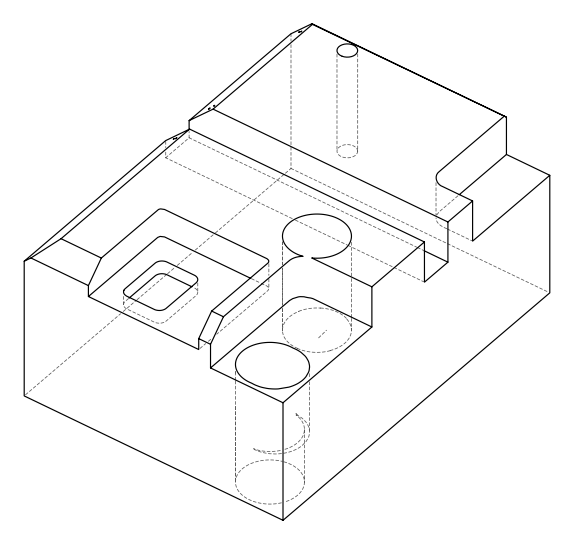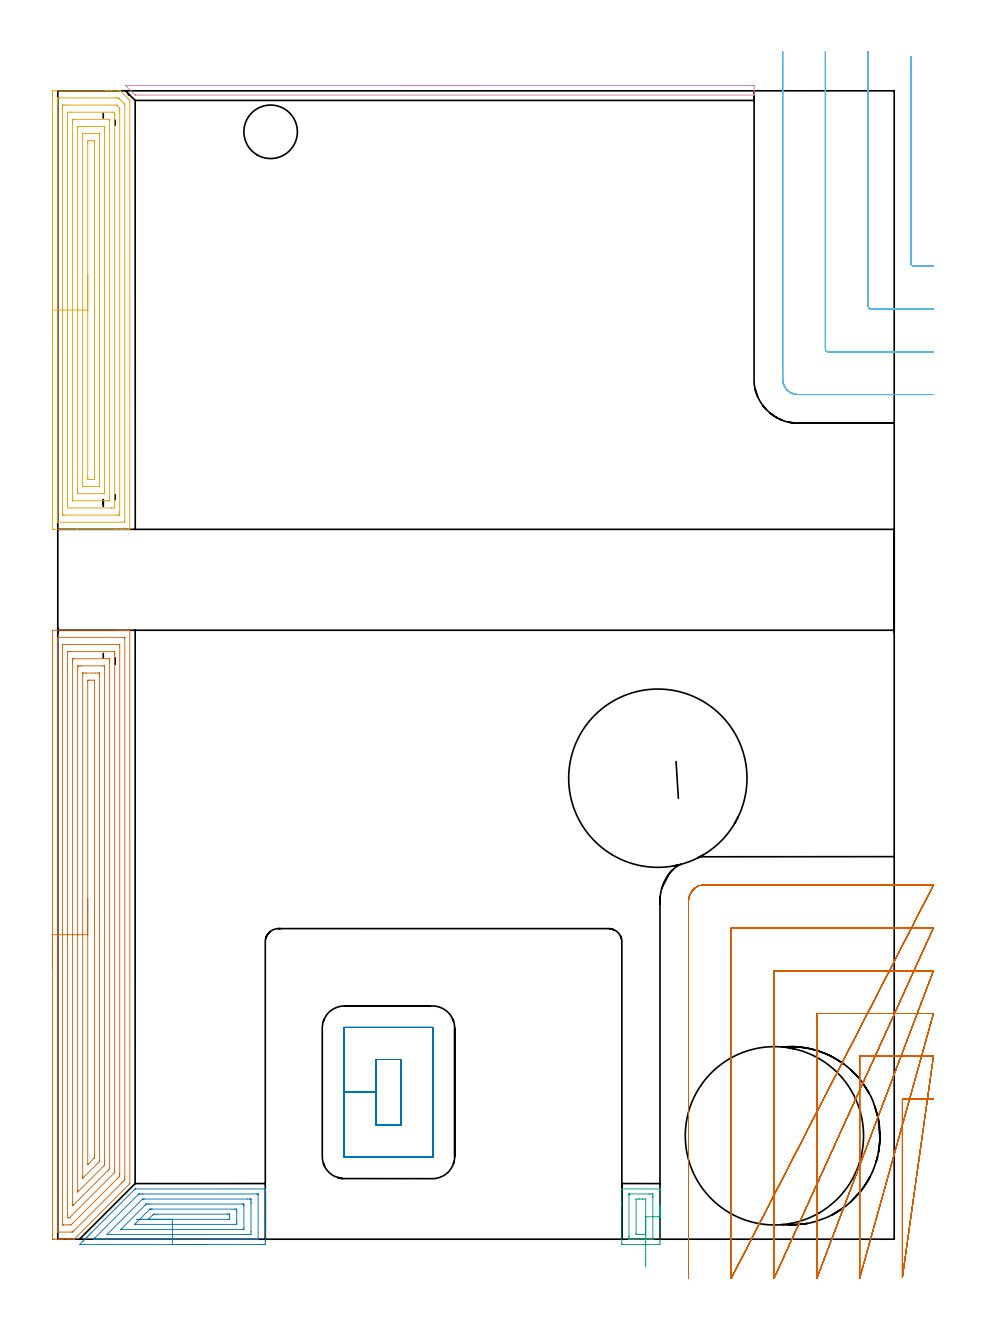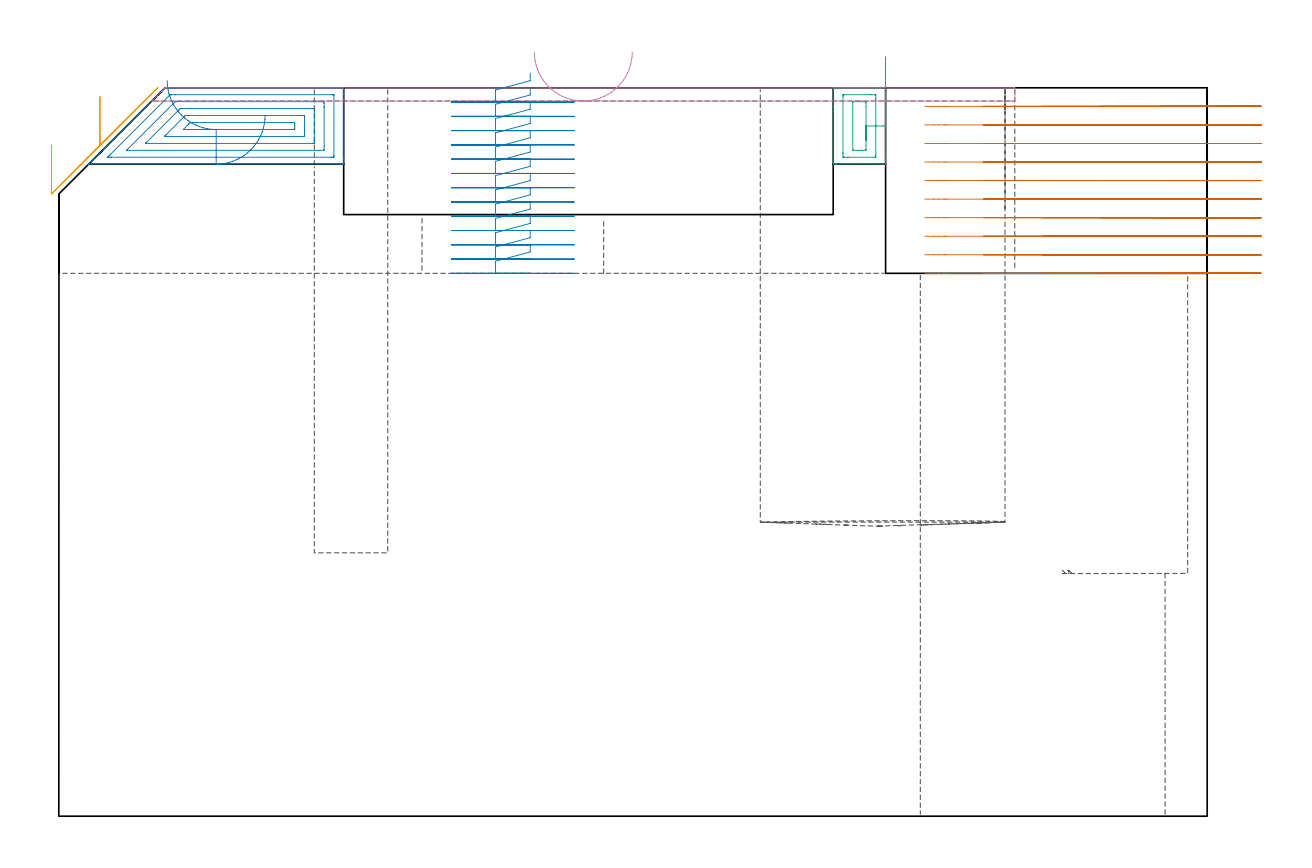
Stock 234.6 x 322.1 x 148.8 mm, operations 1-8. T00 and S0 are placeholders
(PLAN: 17 operations, 11 tool changes, 184.7 min)
(1 AREA_MILL | FG_CHAMFER_SURFACE | UGT0205_001 | 10.93 min | 42104 mm3)
(2 AREA_MILL_1 | FG_CHAMFER_SURFACE_1 | UGT0205_001 | 2.4 min | 5974 mm3)
(3 AREA_MILL_2 | FG_CHAMFER_SURFACE_2 | UGT0205_001 | 0.74 min | 3084 mm3)
(4 AREA_MILL_3 | FG_CHAMFER_SURFACE_3 | UGT0205_001 | 1.56 min | 656 mm3)
(5 AREA_MILL_4 | FG_CHAMFER_SURFACE_4 | UGT0205_001 | 8.21 min | 30843 mm3)
(6 MILL_CORNER_NOTCH_RECTANGULAR | CORNER_NOTCH_RECTANGULAR | NXT0201_012 | Follow Part, ap 4, ae 75% | 9.16 min | 137603 mm3)
(7 MILL_OPEN_POCKET | POCKET_OPEN | NXT0201_012 | Follow Part, ap 4, ae 75% | 24.37 min | 265061 mm3)
(8 MILL_RECTANGULAR_POCKET | POCKET_RECTANGULAR_STRAIGHT | NXT0201_011 | Follow Part, ap 3, ae 75% | 5.99 min | 66814 mm3)
(9 MILL_SLOT | SLOT_PARTIAL_RECTANGULAR | NXT0201_008 | Follow Part, ap 1.5, ae 75% | 106.19 min | 178019 mm3)
(10 MILL_RECTANGULAR_SLOT | SLOT_RECTANGULAR | NXT0201_012 | Follow Part, ap 4, ae 75% | 12.09 min | 247827 mm3)
(11 MILL_BLIND_HOLE_FROM_SOLID_MATERIAL | STEP1POCKET | UGT0201_019 | Spiral | 1.16 min | 120371 mm3)
(12 BORE_BLIND_HOLE | STEP1POCKET | UGT0332_070 | 0.26 min | 9 mm3)
(13 SPOT_DRILL | STEP1POCKET_1 | NXT0321_9005460120000 | 0.03 min | 22 mm3)
(14 INDEXABLE_INSERT_DRILL_THROUGH_HOLE_FROM_SOLID | STEP1HOLE | NXT0302_038 | 0.47 min | 111410 mm3)
(15 DRILL_BLIND_HOLE_INTO_CENTER | STEP1POCKET_1 | NXT0301_065 | 0.39 min | 6481 mm3)
(16 DRILL_TO_ENLARGE_BLIND_HOLE | STEP1POCKET_1 | UGT0301_375 | 0.39 min | 10307 mm3)
(17 INDEXABLE_INSERT_DRILL_BLIND_HOLE_FROM_SOLID | STEP1POCKET_2 | NXT0302_038 | 0.37 min | 174576 mm3)
(TOOL UGT0205_001 | Chamfer Mill 20 x 3 x 45 deg. | D20 FL50 Z2)
(TOOL NXT0201_012 | ENDMILL 16mm [2P460-1600-NA 1630] | D16 FL38 Z6)
(TOOL NXT0201_011 | ENDMILL 12mm [2P460-1200-NA 1630] | D12 FL38 Z6)
(TOOL NXT0201_008 | ENDMILL 6mm [2P460-0600-NA 1630] | D6 FL26 Z6)
(TOOL UGT0201_019 | End mill 40 mm | D40 FL63 Z6)
(TOOL UGT0332_070 | 50 mm Boring Bar Slip Fit | D50)
(TOOL NXT0321_9005460120000 | NC Spot Drill, 142deg, 12mm, Carbide, Uncoated | D12 PA142 FL30 Z2)
(TOOL NXT0302_038 | Index. Insert Drill 50mm [880-D5000L50-04] | D50 PA176 FL200 Z2)
(TOOL NXT0301_065 | Carbide Drill 9.4mm [860.1-0940-075A1-MM 2214] | D9.4 PA140 FL98 Z2)
(TOOL UGT0301_375 | Twist Drill Flat Bottom 15 mm | D15 PA180 FL120 Z2)
(OP 1 AREA_MILL)
G17 G21 G94 G90
T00 M6
G54
G17 G0 G90 X-1.5 Y75.4 S1061 M3
G43 Z158.8 H0
Z137.1
G94 G1 Y75.438 Z136.228 F250.
Y75.552 Z135.364
Y75.741 Z134.512
Y76.003 Z133.68
Y76.337 Z132.874
Y76.74 Z132.1
Y77.208 Z131.364
Y77.74 Z130.672
Y78.329 Z130.029
Y78.972 Z129.44
Y79.664 Z128.908
Y80.4 Z128.44
Y81.174 Z128.037
Y81.98 Z127.703
Y82.812 Z127.441
Y83.664 Z127.252
Y84.528 Z127.138
Y85.4 Z127.1
Y169.896
X-1.499 Y170.193 Z127.101
X-1.493 Y170.782 Z127.104
X-1.492 Y170.793 Z127.106
X-0.905 Y170.8 Z127.692
X16.323 Z144.918
X16.93 Z145.524
X17.5 Z146.097
X17.821 Z146.418
X18.392 Z146.988
X18.713 Z147.308
X19.355 Z147.954
X19.771 Z148.371
X20.146 Z148.737
X20.177 Z148.767
X20.197 Y170.791 Z148.788
X20.2 Y170.64 Z148.8
Y15.78
X20.197 Y15.605 Z148.789
X20.109 Y15.507 Z148.706
X4.743 Y0.141 Z133.34
X4.612 Y0.012 Z133.209
X4.596 Y0.001 Z133.192
X4.446 Y0. Z133.045
X4.303 Z132.903
X3.304 Z131.904
X2.662 Z131.258
X1.449 Z130.047
X0.879 Z129.473
X0.272 Z128.868
X-0.905 Y0.001 Z127.691
X-1.132 Y0.002 Z127.464
X-1.491 Y0.007 Z127.105
X-1.493 Y0.018 Z127.104
X-1.498 Y0.607 Z127.102
X-1.5 Y1.203 Z127.1
Y85.4
X-0.086 Z128.514
Y168.48
X-0.079 Y168.787 Z128.521
X-0.061 Y168.791 Z128.539
X-0.013 Y168.794 Z128.587
X0.487 Y168.799 Z129.087
X18.322 Z146.922
X18.713 Y168.796 Z147.313
X18.768 Y168.793 Z147.368
X18.779 Y168.791 Z147.379
X18.782 Y168.723 Z147.382
X18.784 Y168.626 Z147.384
X18.785 Y168.481 Z147.385
X18.786 Y168.408 Z147.386
Y17.493
X18.78 Y16.673 Z147.38
X18.779 Y16.641 Z147.379
X18.764 Y16.622 Z147.364
X18.713 Y16.567 Z147.313
X18.322 Y16.172 Z146.922
X17.931 Y15.78 Z146.531
X4.446 Y2.297 Z133.046
X4.177 Y2.039 Z132.777
X4.131 Y2.01 Z132.731
X4.07 Y2.006 Z132.67
X3.944 Y2.001 Z132.544
X0.378 Y2. Z128.978
X-0.013 Y2.004 Z128.587
X-0.068 Y2.007 Z128.532
X-0.079 Y2.009 Z128.521
X-0.082 Y2.077 Z128.518
X-0.084 Y2.174 Z128.516
X-0.086 Y2.465 Z128.514
Y85.4
X1.328 Z129.928
X1.329 Y166.172 Z129.929
X1.331 Y166.623 Z129.931
X1.333 Y166.733 Z129.933
X1.335 Y166.779 Z129.935
X1.417 Y166.79 Z130.017
X1.596 Y166.798 Z130.196
X1.77 Y166.799 Z130.37
X2.485 Y166.8 Z131.085
X17.107 Y166.799 Z145.707
X17.224 Y166.796 Z145.824
X17.318 Y166.791 Z145.918
X17.365 Y166.786 Z145.965
X17.366 Y166.769 Z145.966
X17.369 Y166.623 Z145.969
X17.371 Y166.181 Z145.971
Y18.458
X17.37 Y18.017 Z145.97
X17.367 Y17.791 Z145.967
X17.365 Y17.683 Z145.965
X17.26 Y17.566 Z145.86
X17.097 Y17.398 Z145.697
X16.93 Y17.229 Z145.53
X16.652 Y16.951 Z145.252
X4.161 Y4.462 Z132.761
X3.874 Y4.177 Z132.474
X3.71 Y4.021 Z132.31
X3.554 Y4.01 Z132.154
X2.838 Y4.001 Z131.438
X1.593 Z130.193
X1.475 Y4.004 Z130.075
X1.381 Y4.009 Z129.981
X1.335 Y4.014 Z129.935
X1.334 Y4.031 Z129.934
X1.331 Y4.177 Z129.931
X1.329 Y4.619 Z129.929
X1.328 Y85.4 Z129.928
X2.743 Z131.343
Y163.945
X2.749 Y164.751 Z131.349
X2.758 Y164.79 Z131.358
X2.807 Y164.793 Z131.407
X2.913 Y164.797 Z131.513
X3.127 Y164.799 Z131.727
X3.554 Y164.8 Z132.154
X15.59 Y164.799 Z144.19
X15.793 Y164.797 Z144.393
X15.895 Y164.793 Z144.495
X15.941 Y164.79 Z144.541
X15.95 Y164.762 Z144.55
X15.957 Y164.026 Z144.557
Y163.945
Y19.351
X15.953 Y18.945 Z144.553
X15.95 Y18.743 Z144.55
X15.943 Y18.703 Z144.543
X15.919 Y18.676 Z144.519
X15.872 Y18.624 Z144.472
X15.709 Y18.458 Z144.309
X3.554 Y6.303 Z132.154
X3.382 Y6.134 Z131.982
X3.287 Y6.044 Z131.887
X3.254 Y6.015 Z131.854
X3.207 Y6.01 Z131.807
X3.104 Y6.005 Z131.704
X2.899 Y6.004 Z131.499
X2.796 Y6.007 Z131.396
X2.751 Y6.01 Z131.351
X2.75 Y6.062 Z131.35
X2.743 Y6.774 Z131.343
Y6.855
Y85.4
X4.157 Z132.757
Y161.556
X4.158 Y162.16 Z132.758
X4.16 Y162.446 Z132.76
X4.164 Y162.737 Z132.764
X4.172 Y162.791 Z132.772
X4.206 Y162.793 Z132.806
X4.286 Y162.797 Z132.886
X4.446 Y162.799 Z133.046
X4.698 Y162.8 Z133.298
X13.615 Z142.215
X14.254 Y162.797 Z142.854
X14.514 Y162.793 Z143.114
X14.537 Y162.781 Z143.137
X14.539 Y162.768 Z143.139
X14.542 Y162.16 Z143.142
X14.543 Y161.871 Z143.143
X14.542 Y19.955 Z143.142
X14.54 Y19.858 Z143.14
X14.536 Y19.782 Z143.136
X14.532 Y19.742 Z143.132
X14.203 Y19.402 Z142.803
X4.39 Y9.588 Z132.99
X4.332 Y9.532 Z132.932
X4.258 Y9.468 Z132.858
X4.164 Y9.389 Z132.764
X4.16 Y9.532 Z132.76
X4.158 Y9.647 Z132.758
X4.157 Y9.821 Z132.757
Y10.425
Y85.4
X5.571 Z134.171
Y160.14
X5.573 Y160.375 Z134.173
X5.576 Y160.704 Z134.176
X5.578 Y160.777 Z134.178
X5.663 Y160.79 Z134.263
X5.808 Y160.797 Z134.408
X6.229 Y160.799 Z134.829
X6.696 Y160.8 Z135.296
X12.471 Z141.071
X12.94 Y160.798 Z141.54
X13.089 Y160.792 Z141.689
X13.119 Y160.79 Z141.719
X13.122 Y160.737 Z141.722
X13.126 Y160.611 Z141.726
X13.128 Y160.375 Z141.728
X13.129 Y22.028 Z141.729
X13.128 Y21.371 Z141.728
X13.126 Y21.136 Z141.726
X13.122 Y20.808 Z141.722
X13.116 Y20.775 Z141.716
X13.094 Y20.749 Z141.694
X13.051 Y20.702 Z141.651
X12.979 Y20.627 Z141.579
X5.842 Y13.49 Z134.442
X5.74 Y13.391 Z134.34
X5.598 Y13.256 Z134.198
X5.578 Y13.238 Z134.178
X5.576 Y13.276 Z134.176
X5.573 Y13.351 Z134.173
X5.572 Y13.434 Z134.172
X5.571 Y13.761 Z134.171
Y85.4
X6.985 Z135.585
Y157.833
X6.986 Y158.59 Z135.586
X6.988 Y158.722 Z135.588
X6.992 Y158.768 Z135.592
X6.995 Y158.79 Z135.595
X7.016 Y158.792 Z135.616
X7.121 Y158.795 Z135.721
X7.803 Y158.8 Z136.403
X8.012 Z136.612
X10.478 Z139.078
X11.37 Y158.799 Z139.97
X11.579 Y158.797 Z140.179
X11.649 Y158.794 Z140.249
X11.699 Y158.79 Z140.299
X11.708 Y158.724 Z140.308
X11.711 Y158.59 Z140.311
X11.713 Y158.455 Z140.313
X11.715 Y157.697 Z140.315
X11.714 Y22.028 Z140.314
X11.713 Y21.894 Z140.313
X11.711 Y21.848 Z140.311
X11.708 Y21.817 Z140.308
X11.693 Y21.8 Z140.293
X11.579 Y21.68 Z140.179
X11.309 Y21.406 Z139.909
X11.039 Y21.136 Z139.639
X7.121 Y17.219 Z135.721
X7.062 Y17.162 Z135.662
X7.014 Y17.119 Z135.614
X6.993 Y17.101 Z135.593
X6.991 Y17.159 Z135.591
X6.987 Y17.43 Z135.587
X6.986 Y17.566 Z135.586
X6.985 Y17.701 Z135.585
Y85.4
X8.4 Z137.
Y156.417
X8.402 Y156.585 Z137.002
X8.407 Y156.719 Z137.007
X8.412 Y156.79 Z137.012
X8.461 Y156.792 Z137.061
X8.904 Y156.8 Z137.504
X9.796 Z138.396
X10.238 Y156.792 Z138.838
X10.287 Y156.79 Z138.887
X10.294 Y156.758 Z138.894
X10.298 Y156.703 Z138.898
X10.3 Y156.65 Z138.9
Y23.813
X10.299 Y23.31 Z138.899
X10.295 Y22.921 Z138.895
X10.294 Y22.862 Z138.894
X10.254 Y22.813 Z138.854
X10.18 Y22.731 Z138.78
X10.084 Y22.632 Z138.684
X8.524 Y21.071 Z137.124
X8.485 Y21.034 Z137.085
X8.417 Y20.973 Z137.017
X8.405 Y20.964 Z137.005
X8.403 Y20.971 Z137.003
X8.401 Y21.006 Z137.001
X8.4 Y21.054 Z137.
X8.399 Y21.136 Z136.999
X8.4 Y85.4 Z137.
Y86.272 Z137.038
Y87.136 Z137.151
Y87.988 Z137.34
Y88.82 Z137.603
Y89.626 Z137.936
Y90.4 Z138.339
Y91.136 Z138.808
Y91.828 Z139.339
Y92.471 Z139.928
Y93.06 Z140.572
Y93.592 Z141.264
Y94.06 Z142.
Y94.463 Z142.773
Y94.797 Z143.579
Y95.059 Z144.411
Y95.248 Z145.263
Y95.362 Z146.128
Y95.4 Z147.
G0 Z158.8
M5
M2
(OP 2 AREA_MILL_1)
G17 G21 G94 G90
T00 M6
G54
G17 G0 G90 X42.15 Y-1.5 S1061 M3
G43 Z158.8 H0
Z143.2
G94 G1 X42.112 Z142.328 F250.
X41.998 Z141.464
X41.809 Z140.612
X41.547 Z139.78
X41.213 Z138.974
X40.81 Z138.2
X40.342 Z137.464
X39.81 Z136.772
X39.221 Z136.129
X38.578 Z135.54
X37.886 Z135.008
X37.15 Z134.54
X36.376 Z134.137
X35.57 Z133.803
X34.738 Z133.541
X33.886 Z133.352
X33.022 Z133.238
X32.15 Z133.2
X6.262 Y-1.499 Z133.201
X6.122 Y-1.495 Z133.204
X6.108 Y-1.492 Z133.206
X7.044 Y-0.555 Z134.143
X7.155 Y-0.443 Z134.253
X8.048 Y0.449 Z135.147
X8.21 Y0.612 Z135.307
X8.368 Y0.769 Z135.467
X8.494 Y0.895 Z135.593
X8.647 Y1.05 Z135.745
X8.797 Y1.198 Z135.896
X8.94 Y1.341 Z136.039
X9.085 Y1.487 Z136.183
X9.226 Y1.627 Z136.325
X9.387 Y1.788 Z136.486
X9.523 Y1.925 Z136.621
X16.379 Y8.779 Z143.479
X21.374 Y13.775 Z148.474
X21.609 Y14.008 Z148.704
X21.705 Y14.097 Z148.788
X21.884 Y14.1 Z148.8
X58.038
X58.19 Y14.098 Z148.789
X58.197 Y13.971 Z148.663
X58.2 Y13.837 Z148.536
Y13.499 Z148.198
Y12.863 Z147.558
Y11.67 Z146.367
Y11.113 Z145.807
Y2.939 Z137.636
Y-0.263 Z134.434
Y-0.542 Z134.155
X58.195 Y-1.138 Z133.559
X58.19 Y-1.493 Z133.205
X57.957 Y-1.497 Z133.202
X57.591 Y-1.499 Z133.201
X57.222 Y-1.5 Z133.2
X32.15
Y-0.086 Z134.614
X10.7 Y-0.085 Z134.615
X10.279 Y-0.083 Z134.617
X10.094 Y-0.081 Z134.619
X9.985 Y-0.076 Z134.624
X10.034 Y-0.022 Z134.678
X10.099 Y0.046 Z134.746
X10.279 Y0.23 Z134.93
X10.472 Y0.423 Z135.123
X22.528 Y12.477 Z147.177
X22.629 Y12.576 Z147.276
X22.698 Y12.641 Z147.341
X22.738 Y12.676 Z147.376
X22.777 Y12.679 Z147.379
X22.961 Y12.682 Z147.382
X23.67 Y12.685 Z147.385
X23.85 Y12.686 Z147.386
X55.806 Y12.685 Z147.385
X55.988 Y12.684 Z147.384
X56.152 Y12.68 Z147.38
X56.185 Y12.679 Z147.379
X56.191 Y12.659 Z147.359
X56.195 Y12.631 Z147.331
X56.199 Y12.478 Z147.178
X56.2 Y0.226 Z134.926
X56.198 Y0.097 Z134.797
X56.194 Y-0.006 Z134.694
X56.19 Y-0.07 Z134.63
X56.16 Y-0.079 Z134.621
X55.806 Y-0.083 Z134.617
X55.624 Y-0.085 Z134.615
X32.15 Y-0.086 Z134.614
Y1.328 Z136.028
X14.012 Y1.329 Z136.029
X13.864 Y1.33 Z136.03
X13.85 Y1.332 Z136.032
X13.847 Y1.334 Z136.034
X13.846 Y1.34 Z136.04
X13.85 Y1.35 Z136.05
X23.67 Y11.169 Z145.869
X23.767 Y11.256 Z145.956
X23.853 Y11.265 Z145.965
X24.035 Y11.267 Z145.967
X24.401 Y11.271 Z145.971
X53.128
X53.86 Y11.27 Z145.97
X54.021 Y11.268 Z145.968
X54.173 Y11.265 Z145.965
X54.19 Y11.113 Z145.813
X54.196 Y10.941 Z145.641
X54.2 Y10.238 Z144.938
Y10.062 Z144.762
X54.199 Y2.187 Z136.887
X54.19 Y1.487 Z136.187
X54.175 Y1.335 Z136.035
X53.128 Y1.329 Z136.029
X32.15 Y1.328 Z136.028
Y2.743 Z137.443
X17.925
X17.807 Y2.744 Z137.444
X17.749 Y2.746 Z137.446
X17.714 Y2.749 Z137.449
X17.711 Y2.75 Z137.45
X17.716 Y2.76 Z137.46
X17.751 Y2.8 Z137.5
X17.808 Y2.858 Z137.558
X24.562 Y9.613 Z144.313
X24.779 Y9.821 Z144.521
X24.811 Y9.85 Z144.55
X24.854 Y9.852 Z144.552
X24.953 Y9.855 Z144.555
X25.455 Y9.857 Z144.557
X25.843
X51.731
X52.067 Y9.855 Z144.555
X52.123 Y9.854 Z144.554
X52.176 Y9.851 Z144.551
X52.19 Y9.777 Z144.477
X52.199 Y9.398 Z144.098
X52.2 Y9.363 Z144.063
Y3.237 Z137.937
X52.193 Y2.817 Z137.517
X52.19 Y2.766 Z137.466
X52.185 Y2.749 Z137.449
X52.149 Y2.748 Z137.448
X52.015 Y2.745 Z137.445
X51.847 Y2.743 Z137.443
X32.15
Y4.157 Z138.857
X21.838 Y4.158 Z138.858
X21.582 Y4.164 Z138.864
X21.609 Y4.199 Z138.899
X21.698 Y4.295 Z138.995
X21.794 Y4.395 Z139.095
X21.884 Y4.486 Z139.186
X25.673 Y8.274 Z142.974
X25.771 Y8.369 Z143.069
X25.834 Y8.425 Z143.125
X25.849 Y8.436 Z143.136
X25.872 Y8.439 Z143.139
X25.924 Y8.441 Z143.141
X26.348 Y8.443 Z143.143
X26.393
X49.603
X49.99 Y8.439 Z143.139
X50.175 Y8.436 Z143.136
X50.19 Y8.334 Z143.034
X50.198 Y7.859 Z142.559
X50.2 Y5.233 Z139.933
X50.199 Y4.987 Z139.687
X50.193 Y4.365 Z139.065
X50.183 Y4.164 Z138.864
X49.512 Y4.157 Z138.857
X32.15
Y5.571 Z140.271
X27.24
X26.348
X25.751 Y5.572 Z140.272
X25.482 Y5.576 Z140.276
X25.455 Y5.578 Z140.278
X25.44 Y5.582 Z140.282
X25.446 Y5.592 Z140.292
X25.455 Y5.606 Z140.306
X26.468 Y6.62 Z141.32
X26.587 Y6.738 Z141.438
X26.806 Y6.95 Z141.65
X26.868 Y7.009 Z141.709
X26.949 Y7.023 Z141.723
X27.24 Y7.025 Z141.725
X27.836 Y7.028 Z141.728
X47.475 Y7.029 Z141.729
X47.772 Y7.028 Z141.728
X48.069 Y7.025 Z141.725
X48.153 Y7.022 Z141.722
X48.19 Y7.018 Z141.718
X48.193 Y6.989 Z141.689
X48.197 Y6.877 Z141.577
X48.199 Y6.738 Z141.438
X48.2 Y6.318 Z141.018
X48.199 Y5.862 Z140.562
X48.196 Y5.653 Z140.353
X48.193 Y5.601 Z140.301
X48.19 Y5.58 Z140.28
X48.167 Y5.578 Z140.278
X48.066 Y5.574 Z140.274
X47.772 Y5.572 Z140.272
X32.15 Y5.571 Z140.271
X31.278 Z140.309
X30.414 Z140.423
X29.562 Z140.612
X28.73 Z140.874
X27.924 Z141.208
X27.15 Z141.611
X26.414 Z142.08
X25.722 Z142.611
X25.079 Z143.2
X24.49 Z143.843
X23.958 Z144.535
X23.49 Z145.271
X23.087 Z146.045
X22.753 Z146.851
X22.491 Z147.683
X22.302 Z148.535
X22.188 Z149.399
X22.15 Z150.271
G0 Z158.8
M5
M2
(OP 3 AREA_MILL_2)
G17 G21 G94 G90
T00 M6
G54
G17 G0 G90 X168.9 Y6.302 S1061 M3
G43 Z158.8 H0
Z155.14
G94 G1 Y6.892 Z154.497 F250.
Y7.423 Z153.805
Y7.892 Z153.069
Y8.294 Z152.295
Y8.628 Z151.489
Y8.891 Z150.657
Y9.079 Z149.805
Y9.193 Z148.94
Y9.231 Z148.069
Y9.193 Z147.197
Y9.079 Z146.332
Y8.89 Z145.481
Y8.628 Z144.649
Y8.294 Z143.843
Y7.891 Z143.069
Y7.423 Z142.333
Y6.892 Z141.641
Y6.302 Z140.998
Y-0.656 Z134.04
X168.896 Y-1.138 Z133.558
X168.891 Y-1.491 Z133.205
X168.773 Y-1.495 Z133.202
X168.412 Y-1.5 Z133.2
X158.688
X158.209 Y-1.491 Z133.205
X158.2 Y-1.138 Z133.558
Y9.363 Z144.056
Y10.147 Z144.846
Y10.238 Z144.936
X158.201 Y14.027 Z148.726
X158.21 Y14.096 Z148.792
X158.246 Y14.1 Z148.8
X168.854
X168.89 Y14.096 Z148.792
X168.9 Y14.025 Z148.724
Y10.147 Z144.846
Y9.363 Z144.056
Y6.302 Z140.998
X168.412 Y6.301 Z141.001
X166.9 Y6.302 Z141.002
Y0.359 Z135.059
X166.897 Y0.106 Z134.806
X166.891 Y-0.063 Z134.637
X166.888 Y-0.081 Z134.619
X166.885 Y-0.082 Z134.618
X166.864 Y-0.084 Z134.616
X166.82 Y-0.085 Z134.615
X166.644 Y-0.086 Z134.614
X161.34
X161.161
X160.456 Y-0.083 Z134.617
X160.272 Y-0.081 Z134.619
X160.209 Y-0.078 Z134.622
X160.206 Y-0.059 Z134.641
X160.202 Y-0.012 Z134.688
X160.2 Y0.612 Z135.312
Y0.865 Z135.565
Y12.241 Z146.941
X160.203 Y12.494 Z147.194
X160.209 Y12.663 Z147.363
X160.212 Y12.681 Z147.381
X160.215 Y12.682 Z147.382
X160.236 Y12.684 Z147.384
X160.28 Y12.685 Z147.385
X160.456 Y12.686 Z147.386
X165.76
X165.939
X166.644 Y12.683 Z147.383
X166.828 Y12.681 Z147.381
X166.891 Y12.678 Z147.378
X166.894 Y12.659 Z147.359
X166.898 Y12.612 Z147.312
X166.9 Y11.988 Z146.688
Y11.735 Z146.435
Y6.302 Z141.002
X164.9
Y2.362 Z137.062
X164.899 Y1.487 Z136.187
X164.898 Y1.466 Z136.166
X164.876 Y1.335 Z136.035
X164.151 Y1.329 Z136.029
X163.992
X163.268
X163.108
X162.38 Y1.333 Z136.033
X162.224 Y1.335 Z136.035
X162.203 Y1.487 Z136.187
X162.201 Y1.51 Z136.21
Y11.113 Z145.813
X162.202 Y11.134 Z145.834
X162.224 Y11.265 Z145.965
X162.949 Y11.271 Z145.971
X163.108
X163.832
X163.992
X164.72 Y11.267 Z145.967
X164.876 Y11.264 Z145.964
X164.897 Y11.113 Z145.813
X164.899 Y11.09 Z145.79
X164.9 Y10.238 Z144.938
Y6.302 Z141.002
Y5.659 Z140.413
Y4.967 Z139.882
Y4.231 Z139.413
Y3.457 Z139.01
Y2.651 Z138.676
Y1.819 Z138.414
Y0.968 Z138.225
Y0.103 Z138.111
Y-0.769 Z138.073
Y-1.64 Z138.111
Y-2.505 Z138.225
Y-3.357 Z138.414
Y-4.189 Z138.676
Y-4.995 Z139.01
Y-5.769 Z139.413
Y-6.505 Z139.882
Y-7.197 Z140.413
Y-7.84 Z141.002
G0 Z158.8
M5
M2
(OP 4 AREA_MILL_3)
G17 G21 G94 G90
T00 M6
G54
G17 G0 G90 X97.15 Y323.6 S1061 M3
G43 Z158.8 H0
Z156.1
G94 G1 X97.188 Z155.228 F250.
X97.302 Z154.364
X97.491 Z153.512
X97.753 Z152.68
X98.087 Z151.874
X98.49 Z151.1
X98.958 Z150.364
X99.49 Z149.672
X100.079 Z149.029
X100.722 Z148.44
X101.414 Z147.908
X102.15 Z147.44
X102.924 Z147.037
X103.73 Z146.703
X104.562 Z146.441
X105.414 Z146.252
X106.278 Z146.138
X107.15 Z146.1
X194.684
X194.895 Y323.598 Z146.102
X195.297 Y323.591 Z146.105
X195.3 Y323.467 Z146.23
Y322.25 Z147.445
Y321.58 Z148.119
Y321.255 Z148.445
X195.293 Y320.909 Z148.781
X195.291 Y320.903 Z148.788
X195.132 Y320.9 Z148.8
X21.849
X21.704 Y320.904 Z148.789
X21.694 Y320.909 Z148.784
X21.516 Y321.084 Z148.615
X19.317 Y323.283 Z146.416
X19.169 Y323.431 Z146.267
X19.034 Y323.574 Z146.125
X19.014 Y323.597 Z146.102
X19.169 Y323.6 Z146.1
X107.15
X108.022 Z146.138
X108.886 Z146.252
X109.738 Z146.441
X110.57 Z146.703
X111.376 Z147.037
X112.15 Z147.44
X112.886 Z147.908
X113.578 Z148.44
X114.221 Z149.029
X114.81 Z149.672
X115.342 Z150.364
X115.81 Z151.1
X116.213 Z151.874
X116.547 Z152.68
X116.809 Z153.512
X116.998 Z154.364
X117.112 Z155.228
X117.15 Z156.1
G0 Z158.8
M5
M2
(OP 5 AREA_MILL_4)
G17 G21 G94 G90
T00 M6
G54
G17 G0 G90 X-1.5 Y250.6 S1061 M3
G43 Z158.8 H0
Z137.1
G94 G1 Y250.638 Z136.228 F250.
Y250.752 Z135.364
Y250.941 Z134.512
Y251.203 Z133.68
Y251.537 Z132.874
Y251.94 Z132.1
Y252.409 Z131.364
Y252.94 Z130.672
Y253.529 Z130.029
Y254.172 Z129.44
Y254.864 Z128.909
Y255.6 Z128.44
Y256.374 Z128.037
Y257.18 Z127.703
Y258.012 Z127.441
Y258.864 Z127.252
Y259.728 Z127.138
Y260.6 Z127.1
Y321.239
X-1.498 Y321.535 Z127.102
X-1.491 Y322.093 Z127.105
X-1.468 Y322.097 Z127.129
X-0.905 Y322.1 Z127.692
X13.363 Z141.957
X14.013 Z142.611
X14.254 Z142.851
X14.905 Z143.502
X15.146 Z143.742
X16.761 Z145.361
X17.375 Z145.975
X17.419 Y322.099 Z146.019
X17.498 Y322.09 Z146.097
X17.664 Y321.936 Z146.264
X20.059 Y319.541 Z148.658
X20.196 Y319.395 Z148.789
X20.2 Y318.867 Z148.8
Y199.22
X20.197 Y199.11 Z148.789
X20.162 Y199.107 Z148.754
X19.878 Y199.1 Z148.477
X19.285 Z147.884
X18.303 Z146.902
X17.821 Z146.418
X17.58 Z146.177
X16.93 Z145.527
X16.689 Z145.286
X16.038 Z144.632
X5.386 Z133.982
X-1.231 Y199.101 Z127.365
X-1.491 Y199.11 Z127.105
X-1.499 Y199.368 Z127.099
X-1.5 Y260.6 Z127.1
X-0.086 Z128.514
X-0.085 Y319.828 Z128.515
X-0.084 Y319.901 Z128.516
X-0.079 Y320.045 Z128.521
X-0.072 Y320.091 Z128.528
X-0.056 Y320.094 Z128.544
X-0.013 Y320.096 Z128.587
X0.534 Y320.1 Z129.134
X16.038 Z144.638
X16.586 Y320.099 Z145.186
X16.93 Y320.093 Z145.53
X17.042 Y320.09 Z145.642
X17.159 Y319.98 Z145.759
X17.392 Y319.756 Z145.992
X17.821 Y319.329 Z146.421
X18.284 Y318.866 Z146.884
X18.713 Y318.433 Z147.313
X18.767 Y318.374 Z147.367
X18.778 Y318.361 Z147.378
X18.781 Y318.29 Z147.381
X18.784 Y318.194 Z147.384
X18.785 Y318.049 Z147.385
X18.786 Y317.977 Z147.386
X18.785 Y201.372 Z147.385
X18.784 Y201.299 Z147.384
X18.779 Y201.155 Z147.379
X18.772 Y201.109 Z147.372
X18.756 Y201.106 Z147.356
X18.713 Y201.104 Z147.313
X18.166 Y201.1 Z146.766
X-0.013 Y201.101 Z128.587
X-0.062 Y201.102 Z128.538
X-0.076 Y201.105 Z128.524
X-0.078 Y201.108 Z128.522
X-0.081 Y201.131 Z128.519
X-0.084 Y201.227 Z128.516
X-0.086 Y201.517 Z128.514
Y260.6
X1.328 Z129.928
X1.329 Y317.087 Z129.929
X1.33 Y317.527 Z129.93
X1.334 Y317.977 Z129.934
X1.335 Y318.077 Z129.935
X1.524 Y318.091 Z130.124
X1.648 Y318.098 Z130.248
X1.77 Y318.099 Z130.37
X2.539 Y318.1 Z131.139
X16.038 Z144.638
X16.572 Y318.09 Z145.172
X16.635 Y318.053 Z145.235
X16.72 Y317.977 Z145.32
X16.93 Y317.768 Z145.53
X17.269 Y317.423 Z145.869
X17.351 Y317.338 Z145.951
X17.364 Y317.233 Z145.964
X17.367 Y317.087 Z145.967
X17.37 Y316.648 Z145.97
X17.371 Y316.198 Z145.971
Y315.757
Y204.113
X17.37 Y203.673 Z145.97
X17.366 Y203.223 Z145.966
X17.365 Y203.123 Z145.965
X17.176 Y203.109 Z145.776
X17.051 Y203.102 Z145.651
X16.93 Y203.101 Z145.53
X16.161 Y203.1 Z144.761
X1.77 Z130.37
X1.647 Y203.102 Z130.247
X1.4 Y203.107 Z130.
X1.335 Y203.11 Z129.935
X1.333 Y203.123 Z129.933
X1.331 Y203.16 Z129.931
X1.329 Y203.223 Z129.929
X1.328 Y260.6 Z129.928
X2.743 Z131.343
Y316.016
X2.746 Y316.066 Z131.346
X2.749 Y316.085 Z131.349
X2.767 Y316.093 Z131.367
X3.554 Y316.1 Z132.154
X3.652 Z132.252
X15.244 Z143.844
X15.937 Y316.09 Z144.537
X15.956 Y315.39 Z144.556
X15.957 Y315.308 Z144.557
Y314.499
Y205.184
X15.954 Y205.134 Z144.554
X15.951 Y205.115 Z144.551
X15.933 Y205.107 Z144.533
X15.146 Y205.1 Z143.746
X15.048 Z143.648
X3.455 Z132.055
X2.763 Y205.11 Z131.363
X2.744 Y205.81 Z131.344
X2.743 Y207.671 Z131.343
Y260.6
X4.157 Z132.757
Y312.927
X4.159 Y313.529 Z132.759
X4.161 Y313.813 Z132.761
X4.166 Y314.09 Z132.766
X4.446 Y314.095 Z133.046
X4.766 Y314.099 Z133.366
X14.445 Z143.045
X14.515 Y314.097 Z143.115
X14.533 Y314.094 Z143.133
X14.536 Y314.09 Z143.136
X14.539 Y314.078 Z143.139
X14.541 Y314.009 Z143.141
X14.543 Y313.817 Z143.143
Y313.529
Y208.273
X14.541 Y207.671 Z143.141
X14.539 Y207.387 Z143.139
X14.534 Y207.11 Z143.134
X14.254 Y207.105 Z142.854
X13.934 Y207.101 Z142.534
X4.255 Z132.855
X4.185 Y207.103 Z132.785
X4.167 Y207.106 Z132.767
X4.164 Y207.11 Z132.764
X4.161 Y207.122 Z132.761
X4.159 Y207.191 Z132.759
X4.157 Y207.959 Z132.757
Y260.6
X5.571 Z134.171
Y310.86
X5.572 Y311.515 Z134.172
X5.574 Y311.75 Z134.174
X5.578 Y312.068 Z134.178
X5.887 Y312.091 Z134.487
X6.229 Y312.096 Z134.829
X6.77 Y312.1 Z135.37
X13.012 Y312.099 Z141.612
X13.099 Y312.096 Z141.699
X13.114 Y312.092 Z141.714
X13.122 Y312.087 Z141.722
X13.124 Y312.071 Z141.724
X13.127 Y311.985 Z141.727
X13.128 Y311.75 Z141.728
X13.129 Y311.094 Z141.729
Y210.34
X13.128 Y209.685 Z141.728
X13.126 Y209.45 Z141.726
X13.122 Y209.132 Z141.722
X12.813 Y209.109 Z141.413
X12.471 Y209.104 Z141.071
X11.93 Y209.1 Z140.53
X5.688 Y209.101 Z134.288
X5.601 Y209.104 Z134.201
X5.586 Y209.108 Z134.186
X5.578 Y209.113 Z134.178
X5.576 Y209.129 Z134.176
X5.573 Y209.215 Z134.173
X5.572 Y209.45 Z134.172
X5.571 Y210.106 Z134.171
Y260.6
X6.985 Z135.585
X6.986 Y309.215 Z135.586
X6.992 Y309.971 Z135.592
X6.998 Y310.093 Z135.598
X8.012 Y310.1 Z136.612
X10.688 Z139.288
X11.451 Y310.099 Z140.051
X11.579 Y310.095 Z140.179
X11.702 Y310.09 Z140.302
X11.708 Y309.971 Z140.308
X11.711 Y309.839 Z140.311
X11.714 Y309.081 Z140.314
X11.715 Y308.946 Z140.315
X11.714 Y211.985 Z140.314
X11.708 Y211.229 Z140.308
X11.702 Y211.107 Z140.302
X10.688 Y211.1 Z139.288
X8.012 Z136.612
X7.249 Y211.101 Z135.849
X7.121 Y211.105 Z135.721
X6.998 Y211.11 Z135.598
X6.992 Y211.229 Z135.592
X6.989 Y211.361 Z135.589
X6.986 Y212.119 Z135.586
X6.985 Y212.254 Z135.585
Y260.6
X8.4 Z137.
Y307.302
X8.402 Y307.802 Z137.002
X8.406 Y307.973 Z137.006
X8.411 Y308.09 Z137.011
X8.996 Y308.1 Z137.596
X9.796 Z138.396
X9.888 Z138.488
X10.196 Y308.093 Z138.796
X10.272 Y308.09 Z138.872
X10.294 Y308.081 Z138.894
X10.296 Y308.059 Z138.896
X10.298 Y307.997 Z138.898
X10.3 Y307.689 Z138.9
Y213.898
X10.297 Y213.398 Z138.897
X10.294 Y213.227 Z138.894
X10.289 Y213.11 Z138.889
X9.704 Y213.1 Z138.304
X8.904 Z137.504
X8.812 Z137.412
X8.504 Y213.107 Z137.104
X8.428 Y213.11 Z137.028
X8.406 Y213.119 Z137.006
X8.404 Y213.141 Z137.004
X8.402 Y213.203 Z137.002
X8.4 Y213.511 Z137.
Y260.6
Y261.472 Z137.038
Y262.337 Z137.151
Y263.188 Z137.34
Y264.02 Z137.603
Y264.826 Z137.936
Y265.6 Z138.339
Y266.336 Z138.808
Y267.028 Z139.339
Y267.671 Z139.928
Y268.26 Z140.572
Y268.792 Z141.264
Y269.26 Z142.
Y269.663 Z142.773
Y269.997 Z143.579
Y270.259 Z144.411
Y270.448 Z145.263
Y270.562 Z146.128
Y270.6 Z147.
G0 Z158.8
M5
M2
(OP 6 MILL_CORNER_NOTCH_RECTANGULAR)
G17 G21 G94 G90
T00 M6
G54
G17 G0 G90 X239.3 Y331.574 S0 M3
G43 Z158.8 H1
Z145.01
G94 G1 Y328.574 F250.
Y273.696 F500.
G3 X240.096 Y272.9 R0.8
G1 X242.6
X245.6 F250.
G0 Z158.8
X227.3 Y333.1
Z145.01
G1 Y330.1
Y261.696 F500.
G3 X228.096 Y260.9 R0.8
G1 X242.6
X245.6 F250.
G0 Z158.8
X215.3 Y333.1
Z145.01
G1 Y330.1
Y249.696 F500.
G3 X216.096 Y248.9 R0.8
G1 X242.6
X245.6 F250.
G0 Z158.8
X203.3 Y333.1
Z145.01
G1 Y330.1
Y241.2 F500.
G3 X207.6 Y236.9 R4.3
G1 X242.6
X245.6 F250.
G0 Z158.8
X239.3 Y331.574
Z141.22
G1 Y328.574
Y273.696 F500.
G3 X240.096 Y272.9 R0.8
G1 X242.6
X245.6 F250.
G0 Z158.8
X227.3 Y333.1
Z141.22
G1 Y330.1
Y261.696 F500.
G3 X228.096 Y260.9 R0.8
G1 X242.6
X245.6 F250.
G0 Z158.8
X215.3 Y333.1
Z141.22
G1 Y330.1
Y249.696 F500.
G3 X216.096 Y248.9 R0.8
G1 X242.6
X245.6 F250.
G0 Z158.8
X203.3 Y333.1
Z141.22
G1 Y330.1
Y241.2 F500.
G3 X207.6 Y236.9 R4.3
G1 X242.6
X245.6 F250.
G0 Z158.8
X239.3 Y331.574
Z137.43
G1 Y328.574
Y273.696 F500.
G3 X240.096 Y272.9 R0.8
G1 X242.6
X245.6 F250.
G0 Z158.8
X227.3 Y333.1
Z137.43
G1 Y330.1
Y261.696 F500.
G3 X228.096 Y260.9 R0.8
G1 X242.6
X245.6 F250.
G0 Z158.8
X215.3 Y333.1
Z137.43
G1 Y330.1
Y249.696 F500.
G3 X216.096 Y248.9 R0.8
G1 X242.6
X245.6 F250.
G0 Z158.8
X203.3 Y333.1
Z137.43
G1 Y330.1
Y241.2 F500.
G3 X207.6 Y236.9 R4.3
G1 X242.6
X245.6 F250.
G0 Z158.8
X239.3 Y331.574
Z133.64
G1 Y328.574
Y273.696 F500.
G3 X240.096 Y272.9 R0.8
G1 X242.6
X245.6 F250.
G0 Z158.8
X227.3 Y333.1
Z133.64
G1 Y330.1
Y261.696 F500.
G3 X228.096 Y260.9 R0.8
G1 X242.6
X245.6 F250.
G0 Z158.8
X215.3 Y333.1
Z133.64
G1 Y330.1
Y249.696 F500.
G3 X216.096 Y248.9 R0.8
G1 X242.6
X245.6 F250.
G0 Z158.8
X203.3 Y333.1
Z133.64
G1 Y330.1
Y241.2 F500.
G3 X207.6 Y236.9 R4.3
G1 X242.6
X245.6 F250.
G0 Z158.8
X239.3 Y331.574
Z129.85
G1 Y328.574
Y273.696 F500.
G3 X240.096 Y272.9 R0.8
G1 X242.6
X245.6 F250.
G0 Z158.8
X227.3 Y333.1
Z129.85
G1 Y330.1
Y261.696 F500.
G3 X228.096 Y260.9 R0.8
G1 X242.6
X245.6 F250.
G0 Z158.8
X215.3 Y333.1
Z129.85
G1 Y330.1
Y249.696 F500.
G3 X216.096 Y248.9 R0.8
G1 X242.6
X245.6 F250.
G0 Z158.8
X203.3 Y333.1
Z129.85
G1 Y330.1
Y241.2 F500.
G3 X207.6 Y236.9 R4.3
G1 X242.6
X245.6 F250.
G0 Z158.8
X239.3 Y331.574
Z126.06
G1 Y328.574
Y273.696 F500.
G3 X240.096 Y272.9 R0.8
G1 X242.6
X245.6 F250.
G0 Z158.8
X227.3 Y333.1
Z126.06
G1 Y330.1
Y261.696 F500.
G3 X228.096 Y260.9 R0.8
G1 X242.6
X245.6 F250.
G0 Z158.8
X215.3 Y333.1
Z126.06
G1 Y330.1
Y249.696 F500.
G3 X216.096 Y248.9 R0.8
G1 X242.6
X245.6 F250.
G0 Z158.8
X203.3 Y333.1
Z126.06
G1 Y330.1
Y241.2 F500.
G3 X207.6 Y236.9 R4.3
G1 X242.6
X245.6 F250.
G0 Z158.8
X239.3 Y331.574
Z122.27
G1 Y328.574
Y273.696 F500.
G3 X240.096 Y272.9 R0.8
G1 X242.6
X245.6 F250.
G0 Z158.8
X227.3 Y333.1
Z122.27
G1 Y330.1
Y261.696 F500.
G3 X228.096 Y260.9 R0.8
G1 X242.6
X245.6 F250.
G0 Z158.8
X215.3 Y333.1
Z122.27
G1 Y330.1
Y249.696 F500.
G3 X216.096 Y248.9 R0.8
G1 X242.6
X245.6 F250.
G0 Z158.8
X203.3 Y333.1
Z122.27
G1 Y330.1
Y241.2 F500.
G3 X207.6 Y236.9 R4.3
G1 X242.6
X245.6 F250.
G0 Z158.8
X239.3 Y331.574
Z118.48
G1 Y328.574
Y273.696 F500.
G3 X240.096 Y272.9 R0.8
G1 X242.6
X245.6 F250.
G0 Z158.8
X227.3 Y333.1
Z118.48
G1 Y330.1
Y261.696 F500.
G3 X228.096 Y260.9 R0.8
G1 X242.6
X245.6 F250.
G0 Z158.8
X215.3 Y333.1
Z118.48
G1 Y330.1
Y249.696 F500.
G3 X216.096 Y248.9 R0.8
G1 X242.6
X245.6 F250.
G0 Z158.8
X203.3 Y333.1
Z118.48
G1 Y330.1
Y241.2 F500.
G3 X207.6 Y236.9 R4.3
G1 X242.6
X245.6 F250.
G0 Z158.8
X239.3 Y331.574
Z114.69
G1 Y328.574
Y273.696 F500.
G3 X240.096 Y272.9 R0.8
G1 X242.6
X245.6 F250.
G0 Z158.8
X227.3 Y333.1
Z114.69
G1 Y330.1
Y261.696 F500.
G3 X228.096 Y260.9 R0.8
G1 X242.6
X245.6 F250.
G0 Z158.8
X215.3 Y333.1
Z114.69
G1 Y330.1
Y249.696 F500.
G3 X216.096 Y248.9 R0.8
G1 X242.6
X245.6 F250.
G0 Z158.8
X203.3 Y333.1
Z114.69
G1 Y330.1
Y241.2 F500.
G3 X207.6 Y236.9 R4.3
G1 X242.6
X245.6 F250.
G0 Z158.8
X239.3 Y331.574
Z110.9
G1 Y328.574
Y273.696 F500.
G3 X240.096 Y272.9 R0.8
G1 X242.6
X245.6 F250.
G0 Z158.8
X227.3 Y333.1
Z110.9
G1 Y330.1
Y261.696 F500.
G3 X228.096 Y260.9 R0.8
G1 X242.6
X245.6 F250.
G0 Z158.8
X215.3 Y333.1
Z110.9
G1 Y330.1
Y249.696 F500.
G3 X216.096 Y248.9 R0.8
G1 X242.6
X245.6 F250.
G0 Z158.8
X203.3 Y333.1
Z110.9
G1 Y330.1
Y241.2 F500.
G3 X207.6 Y236.9 R4.3
G1 X242.6
X245.6 F250.
G0 Z158.8
M5
M2
(OP 7 MILL_OPEN_POCKET)
G17 G21 G94 G90
T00 M6
G54
G17 G0 G90 X245.6 Y39.3 S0 M3
G43 Z158.8 H1
Z145.01
G94 G1 X242.6 F250.
X236.9 F500.
Y-7.662
Y-10.662 F250.
X245.6 Y51.3 F500.
X242.6 F250.
X224.9 F500.
Y-7.746
X224.899 Y-8.
X224.883 Y-11. F250.
X245.6 Y63.3 F500.
X242.6 F250.
X212.9 F500.
Y-7.746
X212.899 Y-8.
X212.878 Y-11. F250.
X245.6 Y75.3 F500.
X242.6 F250.
X200.9 F500.
Y-7.746
G2 X200.899 Y-8. R24.
G1 X200.867 Y-11. F250.
X245.6 Y87.3 F500.
X242.6 F250.
X188.9 F500.
Y-7.746
G2 X188.897 Y-8. R12.
G1 X188.834 Y-10.999 F250.
X245.6 Y99.3 F500.
X242.6 F250.
X181.3 F500.
G3 X180.859 Y99.278 R4.4
G1 X179.69 Y99.16
X178.735 Y98.475
G3 X176.9 Y94.9 R4.4
G1 Y-7.746
Y-10.746 F250.
G0 Z158.8
X245.6 Y39.3
Z141.22
G1 X242.6
X236.9 F500.
Y-7.662
Y-10.662 F250.
X245.6 Y51.3 F500.
X242.6 F250.
X224.9 F500.
Y-7.876
Y-8.
X224.892 Y-11. F250.
X245.6 Y63.3 F500.
X242.6 F250.
X212.9 F500.
Y-7.876
Y-8.
X212.889 Y-11. F250.
X245.6 Y75.3 F500.
X242.6 F250.
X200.9 F500.
Y-7.876
Y-8.
X200.884 Y-11. F250.
X245.6 Y87.3 F500.
X242.6 F250.
X188.9 F500.
Y-7.876
X188.899 Y-8.
X188.868 Y-11. F250.
X245.6 Y99.3 F500.
X242.6 F250.
X181.3 F500.
G3 X180.859 Y99.278 R4.4
G1 X179.69 Y99.16
X178.735 Y98.475
G3 X176.9 Y94.9 R4.4
G1 Y-7.876
Y-10.876 F250.
G0 Z158.8
X245.6 Y39.3
Z137.43
G1 X242.6
X236.9 F500.
Y-7.662
Y-10.662 F250.
X245.6 Y51.3 F500.
X242.6 F250.
X224.9 F500.
Y-8.
Y-11. F250.
X245.6 Y63.3 F500.
X242.6 F250.
X212.9 F500.
Y-8.
Y-11. F250.
X245.6 Y75.3 F500.
X242.6 F250.
X200.9 F500.
Y-8.
Y-11. F250.
X245.6 Y87.3 F500.
X242.6 F250.
X188.9 F500.
Y-8.
Y-11. F250.
X245.6 Y99.3 F500.
X242.6 F250.
X181.3 F500.
G3 X180.859 Y99.278 R4.4
G1 X179.69 Y99.16
X178.735 Y98.475
G3 X176.9 Y94.9 R4.4
G1 Y-8.
Y-11. F250.
G0 Z158.8
X245.6 Y39.3
Z133.64
G1 X242.6
X236.9 F500.
Y-7.662
Y-10.662 F250.
X245.6 Y51.3 F500.
X242.6 F250.
X224.9 F500.
Y-8.
Y-11. F250.
X245.6 Y63.3 F500.
X242.6 F250.
X212.9 F500.
Y-8.
Y-11. F250.
X245.6 Y75.3 F500.
X242.6 F250.
X200.9 F500.
Y-8.
Y-11. F250.
X245.6 Y87.3 F500.
X242.6 F250.
X188.9 F500.
Y-8.
Y-11. F250.
X245.6 Y99.3 F500.
X242.6 F250.
X181.3 F500.
G3 X180.859 Y99.278 R4.4
G1 X179.69 Y99.16
X178.735 Y98.475
G3 X176.9 Y94.9 R4.4
G1 Y-8.
Y-11. F250.
G0 Z158.8
X245.6 Y39.3
Z129.85
G1 X242.6
X236.9 F500.
Y-7.662
Y-10.662 F250.
X245.6 Y51.3 F500.
X242.6 F250.
X224.9 F500.
Y-8.
Y-11. F250.
X245.6 Y63.3 F500.
X242.6 F250.
X212.9 F500.
Y-8.
Y-11. F250.
X245.6 Y75.3 F500.
X242.6 F250.
X200.9 F500.
Y-8.
Y-11. F250.
X245.6 Y87.3 F500.
X242.6 F250.
X188.9 F500.
Y-8.
Y-11. F250.
X245.6 Y99.3 F500.
X242.6 F250.
X181.3 F500.
G3 X180.859 Y99.278 R4.4
G1 X179.69 Y99.16
X178.735 Y98.475
G3 X176.9 Y94.9 R4.4
G1 Y-8.
Y-11. F250.
G0 Z158.8
X245.6 Y39.3
Z126.06
G1 X242.6
X236.9 F500.
Y-7.662
Y-10.662 F250.
X245.6 Y51.3 F500.
X242.6 F250.
X224.9 F500.
Y-8.
Y-11. F250.
X245.6 Y63.3 F500.
X242.6 F250.
X212.9 F500.
Y-8.
Y-11. F250.
X245.6 Y75.3 F500.
X242.6 F250.
X200.9 F500.
Y-8.
Y-11. F250.
X245.6 Y87.3 F500.
X242.6 F250.
X188.9 F500.
Y-8.
Y-11. F250.
X245.6 Y99.3 F500.
X242.6 F250.
X181.3 F500.
G3 X180.859 Y99.278 R4.4
G1 X179.69 Y99.16
X178.735 Y98.475
G3 X176.9 Y94.9 R4.4
G1 Y-8.
Y-11. F250.
G0 Z158.8
X245.6 Y39.3
Z122.27
G1 X242.6
X236.9 F500.
Y-7.662
Y-10.662 F250.
X245.6 Y51.3 F500.
X242.6 F250.
X224.9 F500.
Y-8.
Y-11. F250.
X245.6 Y63.3 F500.
X242.6 F250.
X212.9 F500.
Y-8.
Y-11. F250.
X245.6 Y75.3 F500.
X242.6 F250.
X200.9 F500.
Y-8.
Y-11. F250.
X245.6 Y87.3 F500.
X242.6 F250.
X188.9 F500.
Y-8.
Y-11. F250.
X245.6 Y99.3 F500.
X242.6 F250.
X181.3 F500.
G3 X180.859 Y99.278 R4.4
G1 X179.69 Y99.16
X178.735 Y98.475
G3 X176.9 Y94.9 R4.4
G1 Y-8.
Y-11. F250.
G0 Z158.8
X245.6 Y39.3
Z118.48
G1 X242.6
X236.9 F500.
Y-7.662
Y-10.662 F250.
X245.6 Y51.3 F500.
X242.6 F250.
X224.9 F500.
Y-8.
Y-11. F250.
X245.6 Y63.3 F500.
X242.6 F250.
X212.9 F500.
Y-8.
Y-11. F250.
X245.6 Y75.3 F500.
X242.6 F250.
X200.9 F500.
Y-8.
Y-11. F250.
X245.6 Y87.3 F500.
X242.6 F250.
X188.9 F500.
Y-8.
Y-11. F250.
X245.6 Y99.3 F500.
X242.6 F250.
X181.3 F500.
G3 X180.859 Y99.278 R4.4
G1 X179.69 Y99.16
X178.735 Y98.475
G3 X176.9 Y94.9 R4.4
G1 Y-8.
Y-11. F250.
G0 Z158.8
X245.6 Y39.3
Z114.69
G1 X242.6
X236.9 F500.
Y-7.662
Y-10.662 F250.
X245.6 Y51.3 F500.
X242.6 F250.
X224.9 F500.
Y-8.
Y-11. F250.
X245.6 Y63.3 F500.
X242.6 F250.
X212.9 F500.
Y-8.
Y-11. F250.
X245.6 Y75.3 F500.
X242.6 F250.
X200.9 F500.
Y-8.
Y-11. F250.
X245.6 Y87.3 F500.
X242.6 F250.
X188.9 F500.
Y-8.
Y-11. F250.
X245.6 Y99.3 F500.
X242.6 F250.
X181.3 F500.
G3 X180.859 Y99.278 R4.4
G1 X179.69 Y99.16
X178.735 Y98.475
G3 X176.9 Y94.9 R4.4
G1 Y-8.
Y-11. F250.
G0 Z158.8
X245.6 Y39.3
Z110.9
G1 X242.6
X236.9 F500.
Y-7.662
Y-10.662 F250.
X245.6 Y51.3 F500.
X242.6 F250.
X224.9 F500.
Y-8.
Y-11. F250.
X245.6 Y63.3 F500.
X242.6 F250.
X212.9 F500.
Y-8.
Y-11. F250.
X245.6 Y75.3 F500.
X242.6 F250.
X200.9 F500.
Y-8.
Y-11. F250.
X245.6 Y87.3 F500.
X242.6 F250.
X188.9 F500.
Y-8.
Y-11. F250.
X245.6 Y99.3 F500.
X242.6 F250.
X181.3 F500.
G3 X180.859 Y99.278 R4.4
G1 X179.69 Y99.16
X178.735 Y98.475
G3 X176.9 Y94.9 R4.4
G1 Y-8.
Y-11. F250.
G0 Z158.8
M5
M2
(OP 8 MILL_RECTANGULAR_POCKET)
G17 G21 G94 G90
T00 M6
G54
G17 G0 G90 X96.3 Y44.624 S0 M3
G43 Z158.8 H1
Z151.8
G94 G1 Y50.4 Z150.252 F250.
X89.2 Z148.35
Y41.2 Z145.885
Y32. F500.
X96.3
Y50.4
X89.2
Y41.2
X80.2
Y23.2
G3 X80.4 Y23. R0.2
G1 X105.1
G3 X105.3 Y23.2 R0.2
G1 Y59.2
G3 X105.1 Y59.4 R0.2
G1 X80.4
G3 X80.2 Y59.2 R0.2
G1 Y41.2
Y40.2
G0 X96.3 Y44.624 Z148.885
G1 Y50.4 Z147.337 F250.
X89.2 Z145.434
Y41.2 Z142.969
Y32. F500.
X96.3
Y50.4
X89.2
Y41.2
X80.2
Y23.2
G3 X80.4 Y23. R0.2
G1 X105.1
G3 X105.3 Y23.2 R0.2
G1 Y59.2
G3 X105.1 Y59.4 R0.2
G1 X80.4
G3 X80.2 Y59.2 R0.2
G1 Y41.2
Y40.2
G0 X96.3 Y44.624 Z145.969
G1 Y50.4 Z144.421 F250.
X89.2 Z142.519
Y41.2 Z140.054
Y32. F500.
X96.3
Y50.4
X89.2
Y41.2
X80.2
Y23.2
G3 X80.4 Y23. R0.2
G1 X105.1
G3 X105.3 Y23.2 R0.2
G1 Y59.2
G3 X105.1 Y59.4 R0.2
G1 X80.4
G3 X80.2 Y59.2 R0.2
G1 Y41.2
Y40.2
G0 X96.3 Y44.624 Z143.054
G1 Y50.4 Z141.506 F250.
X89.2 Z139.604
Y41.2 Z137.138
Y32. F500.
X96.3
Y50.4
X89.2
Y41.2
X80.2
Y23.2
G3 X80.4 Y23. R0.2
G1 X105.1
G3 X105.3 Y23.2 R0.2
G1 Y59.2
G3 X105.1 Y59.4 R0.2
G1 X80.4
G3 X80.2 Y59.2 R0.2
G1 Y41.2
Y40.2
G0 X96.3 Y44.624 Z140.138
G1 Y50.4 Z138.591 F250.
X89.2 Z136.688
Y41.2 Z134.223
Y32. F500.
X96.3
Y50.4
X89.2
Y41.2
X80.2
Y23.2
G3 X80.4 Y23. R0.2
G1 X105.1
G3 X105.3 Y23.2 R0.2
G1 Y59.2
G3 X105.1 Y59.4 R0.2
G1 X80.4
G3 X80.2 Y59.2 R0.2
G1 Y41.2
Y40.2
G0 X96.3 Y44.624 Z137.223
G1 Y50.4 Z135.675 F250.
X89.2 Z133.773
Y41.2 Z131.308
Y32. F500.
X96.3
Y50.4
X89.2
Y41.2
X80.2
Y23.2
G3 X80.4 Y23. R0.2
G1 X105.1
G3 X105.3 Y23.2 R0.2
G1 Y59.2
G3 X105.1 Y59.4 R0.2
G1 X80.4
G3 X80.2 Y59.2 R0.2
G1 Y41.2
Y40.2
G0 X96.3 Y44.624 Z134.308
G1 Y50.4 Z132.76 F250.
X89.2 Z130.857
Y41.2 Z128.392
Y32. F500.
X96.3
Y50.4
X89.2
Y41.2
X80.2
Y23.2
G3 X80.4 Y23. R0.2
G1 X105.1
G3 X105.3 Y23.2 R0.2
G1 Y59.2
G3 X105.1 Y59.4 R0.2
G1 X80.4
G3 X80.2 Y59.2 R0.2
G1 Y41.2
Y40.2
G0 X96.3 Y44.624 Z131.392
G1 Y50.4 Z129.844 F250.
X89.2 Z127.942
Y41.2 Z125.477
Y32. F500.
X96.3
Y50.4
X89.2
Y41.2
X80.2
Y23.2
G3 X80.4 Y23. R0.2
G1 X105.1
G3 X105.3 Y23.2 R0.2
G1 Y59.2
G3 X105.1 Y59.4 R0.2
G1 X80.4
G3 X80.2 Y59.2 R0.2
G1 Y41.2
Y40.2
G0 X96.3 Y44.624 Z128.477
G1 Y50.4 Z126.929 F250.
X89.2 Z125.027
Y41.2 Z122.562
Y32. F500.
X96.3
Y50.4
X89.2
Y41.2
X80.2
Y23.2
G3 X80.4 Y23. R0.2
G1 X105.1
G3 X105.3 Y23.2 R0.2
G1 Y59.2
G3 X105.1 Y59.4 R0.2
G1 X80.4
G3 X80.2 Y59.2 R0.2
G1 Y41.2
Y40.2
G0 X96.3 Y44.624 Z125.562
G1 Y50.4 Z124.014 F250.
X89.2 Z122.111
Y41.2 Z119.646
Y32. F500.
X96.3
Y50.4
X89.2
Y41.2
X80.2
Y23.2
G3 X80.4 Y23. R0.2
G1 X105.1
G3 X105.3 Y23.2 R0.2
G1 Y59.2
G3 X105.1 Y59.4 R0.2
G1 X80.4
G3 X80.2 Y59.2 R0.2
G1 Y41.2
Y40.2
G0 X96.3 Y44.624 Z122.646
G1 Y50.4 Z121.098 F250.
X89.2 Z119.196
Y41.2 Z116.731
Y32. F500.
X96.3
Y50.4
X89.2
Y41.2
X80.2
Y23.2
G3 X80.4 Y23. R0.2
G1 X105.1
G3 X105.3 Y23.2 R0.2
G1 Y59.2
G3 X105.1 Y59.4 R0.2
G1 X80.4
G3 X80.2 Y59.2 R0.2
G1 Y41.2
Y40.2
G0 X96.3 Y44.624 Z119.731
G1 Y50.4 Z118.183 F250.
X89.2 Z116.281
Y41.2 Z113.815
Y32. F500.
X96.3
Y50.4
X89.2
Y41.2
X80.2
Y23.2
G3 X80.4 Y23. R0.2
G1 X105.1
G3 X105.3 Y23.2 R0.2
G1 Y59.2
G3 X105.1 Y59.4 R0.2
G1 X80.4
G3 X80.2 Y59.2 R0.2
G1 Y41.2
Y40.2
G0 X96.3 Y44.624 Z116.815
G1 Y50.4 Z115.268 F250.
X89.2 Z113.365
Y41.2 Z110.9
Y32. F500.
X96.3
Y50.4
X89.2
Y41.2
X80.2
Y23.2
G3 X80.4 Y23. R0.2
G1 X105.1
G3 X105.3 Y23.2 R0.2
G1 Y59.2
G3 X105.1 Y59.4 R0.2
G1 X80.4
G3 X80.2 Y59.2 R0.2
G1 Y41.2
Y40.2
G0 Z158.8
M5
M2
